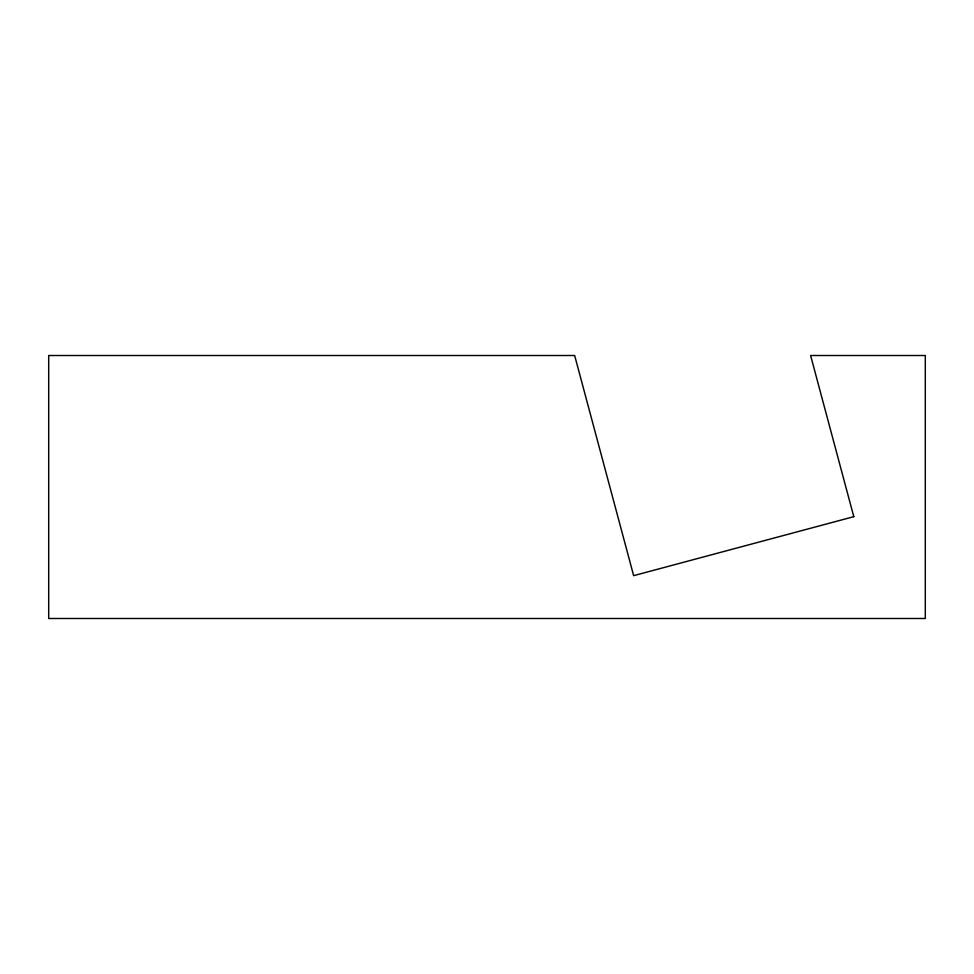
<?xml version="1.0" encoding="UTF-8"?>
<svg xmlns="http://www.w3.org/2000/svg" width="974" height="974" viewBox="0 0 974 974"><rect width="100%" height="100%" fill="white"/><g stroke="black" fill="none" stroke-linecap="round" stroke-linejoin="round"><path stroke-width="1.46" d="M853.796 516.67L633.648 575.658L574.66 355.51L48.7 355.51L48.7 618.49L925.3 618.49L925.3 355.51L810.611 355.51L853.796 516.67"/></g></svg>
